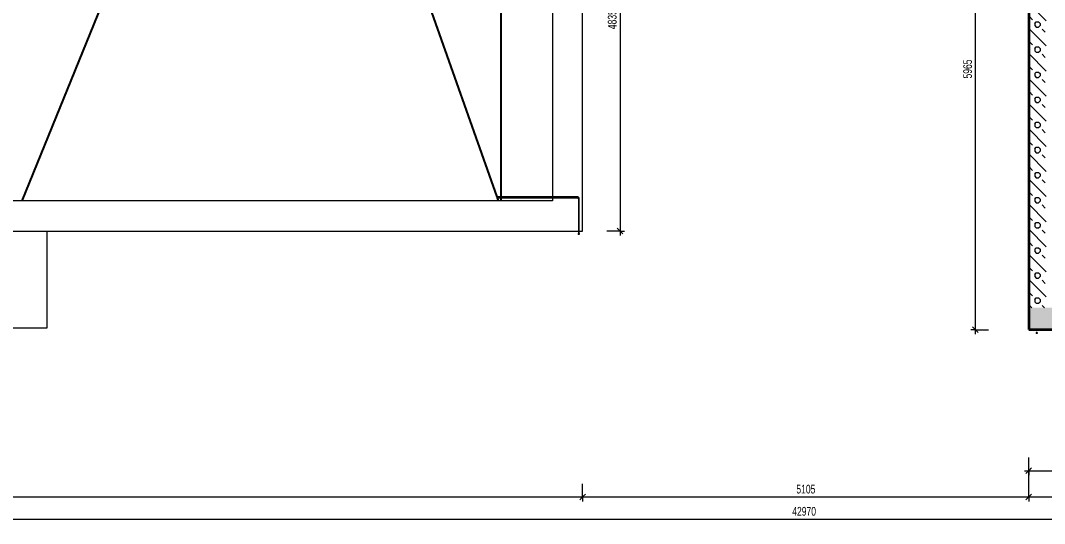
# Model space of a CAD drawing. Header units: millimetres. Extents: x -2861 to 222032, y -45352 to 20466.
# Drawn here: x 11066 to 22782, y -31282 to -25524 of the extents above; entities that cross this region are included whole.
import ezdxf

# ---------------------------------------------------------------- set-up
doc = ezdxf.new("R2010")
doc.units = ezdxf.units.MM
for name, color, linetype, lineweight in [('A-ANNO-DIMS', 211, 'Continuous', 9), ('A-ANNO-DIMS-50', 211, 'Continuous', 9), ('A-FLOR', 192, 'Continuous', 13), ('A-ROOF', 132, 'Continuous', 13), ('A-WALL', 113, 'Continuous', 13), ('A-WALL-PATT', 111, 'Continuous', 35), ('E-POWR-CNDT', 130, 'Continuous', 13), ('E-POWR-CNTR', 130, 'Continuous', 13), ('E-POWR-DROP', 130, 'Continuous', 13), ('E-POWR-RISE', 130, 'Continuous', 13)]:
    doc.layers.add(name, color=color, linetype=linetype, lineweight=lineweight)
doc.styles.add('Arial_2', font='arial.ttf', dxfattribs={"width": 0.7, "height": 100})
doc.dimstyles.new('Vnitřní_-_průhledné', dxfattribs={"dimscale": 304.8, "dimtxt": 102.02594, "dimasz": 0.213255, "dimexe": 0.164042, "dimexo": 0.0625, "dimgap": 0.032808, "dimtad": 1, "dimdec": 0, "dimrnd": 5, "dimzin": 0, "dimdsep": 46, "dimtxsty": 'Arial_2', "dimblk1": 'OBLIQUE', "dimblk2": 'OBLIQUE', "dimsah": 1, "dimcen": 0.09, "dimdle": 0.164042, "dimazin": 0, "dimtfac": 1, "dimtdec": 4, "dimtix": 1, "dimtmove": 0, "dimatfit": 3, "dimfxl": 0.492126, "dimfxlon": 1, "dimtvp": 1, "dimtolj": 1, "dimtzin": 0, "dimarcsym": 2})

# ---------------------------------------------------------------- blocks, each defined once
blk = doc.blocks.new('DIMBLOCK30-2NP_DEMOLICE A')
at = {"layer": 'A-ANNO-DIMS-50'}
for p, q in [((22602, -30678), (22602, -30528)), ((23414, -30678), (23414, -30528)), ((22552, -30678), (23414, -30678)), ((22602, -30678), (22602, -30728)), ((23414, -30678), (23414, -30728))]:
    blk.add_line(p, q, dxfattribs=at)
at = {"layer": 'A-ANNO-DIMS-50', "lineweight": 18}
for p, q in [((22602, -30678), (22570, -30710)), ((22602, -30678), (22635, -30645)), ((23414, -30678), (23381, -30710)), ((23414, -30678), (23446, -30645))]:
    blk.add_line(p, q, dxfattribs=at)
at = {"layer": 'A-ANNO-DIMS-50', "color": 0, "insert": (22928, -30538), "char_height": 100, "width": 192.12, "attachment_point": 1, "line_spacing_factor": 0.941778, "style": 'Arial_2'}
blk.add_mtext('810', dxfattribs=at)
blk = doc.blocks.new('_Oblique')
at = {"color": 0, "linetype": 'ByBlock', "lineweight": -2}
blk.add_line((-0.5, -0.5), (0.5, 0.5), dxfattribs=at)
blk = doc.blocks.new('DIMBLOCK53-2NP_DEMOLICE A')
at = {"layer": 'A-ANNO-DIMS-50', "lineweight": 18}
for p, q in [((21991, -23099), (21959, -23067)), ((21991, -23099), (22024, -23132)), ((21991, -29063), (21959, -29030)), ((21991, -29063), (22024, -29095))]:
    blk.add_line(p, q, dxfattribs=at)
at = {"layer": 'A-ANNO-DIMS-50'}
for p, q in [((21991, -29113), (21991, -23049)), ((21991, -23099), (21841, -23099)), ((21991, -23099), (22041, -23099)), ((21991, -29063), (21941, -29063)), ((21991, -29063), (22141, -29063))]:
    blk.add_line(p, q, dxfattribs=at)
at = {"layer": 'A-ANNO-DIMS-50', "color": 0, "insert": (21852, -26188), "char_height": 100, "width": 256.16, "attachment_point": 1, "rotation": 90, "line_spacing_factor": 0.941778, "style": 'Arial_2'}
blk.add_mtext('5965', dxfattribs=at)
blk = doc.blocks.new('DIMBLOCK67-2NP_DEMOLICE A')
at = {"layer": 'A-ANNO-DIMS-50', "lineweight": 18}
for p, q in [((17926, -23099), (17893, -23067)), ((17926, -23099), (17958, -23132)), ((17926, -27934), (17893, -27901)), ((17926, -27934), (17958, -27966))]:
    blk.add_line(p, q, dxfattribs=at)
at = {"layer": 'A-ANNO-DIMS-50'}
for p, q in [((17926, -23049), (17926, -27984)), ((17926, -23099), (17876, -23099)), ((17926, -23099), (18076, -23099)), ((17926, -27934), (17776, -27934)), ((17926, -27934), (17976, -27934))]:
    blk.add_line(p, q, dxfattribs=at)
at = {"layer": 'A-ANNO-DIMS-50', "color": 0, "insert": (17786, -25623), "char_height": 100, "width": 256.16, "attachment_point": 1, "rotation": 90, "line_spacing_factor": 0.941778, "style": 'Arial_2'}
blk.add_mtext('4835', dxfattribs=at)
blk = doc.blocks.new('DIMBLOCK78-2NP_DEMOLICE A')
at = {"layer": 'A-ANNO-DIMS-50'}
for p, q in [((-1455, -30978), (-1455, -30828)), ((17496, -30978), (17496, -30828)), ((-1505, -30978), (17496, -30978)), ((-1455, -30978), (-1455, -31028)), ((17496, -30978), (17496, -31028))]:
    blk.add_line(p, q, dxfattribs=at)
at = {"layer": 'A-ANNO-DIMS-50', "lineweight": 18}
for p, q in [((-1455, -30978), (-1488, -31010)), ((-1455, -30978), (-1423, -30945)), ((17496, -30978), (17464, -31010)), ((17496, -30978), (17529, -30945))]:
    blk.add_line(p, q, dxfattribs=at)
at = {"layer": 'A-ANNO-DIMS-50', "color": 0, "insert": (7887, -30838), "char_height": 100, "width": 320.2, "attachment_point": 1, "line_spacing_factor": 0.941778, "style": 'Arial_2'}
blk.add_mtext('18950', dxfattribs=at)
blk = doc.blocks.new('DIMBLOCK79-2NP_DEMOLICE A')
at = {"layer": 'A-ANNO-DIMS-50'}
for p, q in [((22602, -30978), (22602, -30635)), ((17496, -30978), (17496, -30828)), ((17496, -30978), (22602, -30978)), ((17496, -30978), (17496, -31028)), ((22602, -30978), (22602, -31028))]:
    blk.add_line(p, q, dxfattribs=at)
at = {"layer": 'A-ANNO-DIMS-50', "lineweight": 18}
for p, q in [((17496, -30978), (17464, -31010)), ((17496, -30978), (17529, -30945)), ((22602, -30978), (22570, -31010)), ((22602, -30978), (22635, -30945))]:
    blk.add_line(p, q, dxfattribs=at)
at = {"layer": 'A-ANNO-DIMS-50', "color": 0, "insert": (19943, -30838), "char_height": 100, "width": 256.16, "attachment_point": 1, "line_spacing_factor": 0.941778, "style": 'Arial_2'}
blk.add_mtext('5105', dxfattribs=at)
blk = doc.blocks.new('DIMBLOCK80-2NP_DEMOLICE A')
at = {"layer": 'A-ANNO-DIMS-50'}
for p, q in [((22602, -30978), (22602, -30635)), ((28704, -30978), (28704, -30717)), ((22602, -30978), (28704, -30978)), ((22602, -30978), (22602, -31028)), ((28704, -30978), (28704, -31028))]:
    blk.add_line(p, q, dxfattribs=at)
at = {"layer": 'A-ANNO-DIMS-50', "lineweight": 18}
for p, q in [((22602, -30978), (22570, -31010)), ((22602, -30978), (22635, -30945)), ((28704, -30978), (28671, -31010)), ((28704, -30978), (28736, -30945))]:
    blk.add_line(p, q, dxfattribs=at)
at = {"layer": 'A-ANNO-DIMS-50', "color": 0, "insert": (25546, -30838), "char_height": 100, "width": 256.16, "attachment_point": 1, "line_spacing_factor": 0.941778, "style": 'Arial_2'}
blk.add_mtext('6100', dxfattribs=at)
blk = doc.blocks.new('DIMBLOCK85-2NP_DEMOLICE A')
at = {"layer": 'A-ANNO-DIMS-50'}
for p, q in [((41514, -31232), (41514, -30522)), ((-1455, -31232), (-1455, -30807)), ((-1505, -31232), (41564, -31232)), ((-1455, -31232), (-1455, -31282)), ((41514, -31232), (41514, -31282))]:
    blk.add_line(p, q, dxfattribs=at)
at = {"layer": 'A-ANNO-DIMS-50', "lineweight": 18}
for p, q in [((-1455, -31232), (-1488, -31264)), ((-1455, -31232), (-1423, -31199)), ((41514, -31232), (41481, -31264)), ((41514, -31232), (41546, -31199))]:
    blk.add_line(p, q, dxfattribs=at)
at = {"layer": 'A-ANNO-DIMS-50', "color": 0, "insert": (19896, -31092), "char_height": 100, "width": 320.2, "attachment_point": 1, "line_spacing_factor": 0.941778, "style": 'Arial_2'}
blk.add_mtext('42970', dxfattribs=at)

msp = doc.modelspace()

# ---------------------------------------------------------------- hatches: boundary and pattern name
at = {"layer": 'A-WALL-PATT', "lineweight": 13}
h = msp.add_hatch(dxfattribs=at)
h.set_pattern_fill('FP_5', color=256, angle=45, style=0, pattern_type=2)
h.set_pattern_definition([(315, (22602.49, -25902.78), (143.684, 143.684), []), (270, (22669.79, -26131.73), (143.684, -143.684), [25.4, -261.968]), (315, (22669.79, -26157.13), (143.684, 143.684), [25.4, -177.8]), (360, (22687.75, -26175.09), (143.684, 143.684), [25.4, -261.968]), (45, (22713.15, -26175.09), (-143.684, 143.684), [25.4, -177.8]), (270, (22731.11, -26131.73), (143.684, -143.684), [25.4, -261.968]), (315, (22713.15, -26113.77), (143.684, 143.684), [25.4, -177.8]), (360, (22687.75, -26113.77), (143.684, 143.684), [25.4, -261.968]), (45, (22669.79, -26131.73), (-143.684, 143.684), [25.4, -177.8]), (315, (22754.33, -26198.3), (143.684, 143.684), [50.8, -152.4])])
h.paths.add_polyline_path([(22802.5, -28812.5), (22802.5, -22799.1), (22762.5, -22799.1), (22762.5, -22849.4), (22602.5, -22849.4), (22602.5, -28812.5)])
h = msp.add_hatch(dxfattribs=at)
h.set_pattern_fill('FP_2', color=256, angle=45, style=0, pattern_type=2)
h.set_pattern_definition([(45, (32129.88, -29062.5), (-143.684, 143.684), []), (360, (32358.83, -28995.2), (143.684, 143.684), [25.4, -261.968]), (45, (32384.23, -28995.2), (-143.684, 143.684), [25.4, -177.8]), (90, (32402.19, -28977.24), (-143.684, 143.684), [25.4, -261.968]), (135, (32402.19, -28951.84), (-143.684, -143.684), [25.4, -177.8]), (360, (32358.83, -28933.88), (143.684, 143.684), [25.4, -261.968]), (45, (32340.87, -28951.84), (-143.684, 143.684), [25.4, -177.8]), (90, (32340.87, -28977.24), (-143.684, 143.684), [25.4, -261.968]), (135, (32358.83, -28995.2), (-143.684, -143.684), [25.4, -177.8]), (45, (32425.4, -28910.66), (-143.684, 143.684), [50.8, -152.4])])
h.paths.add_polyline_path([(32328.2, -29062.5), (32328.2, -28812.5), (31728.2, -28812.5), (31728.2, -29062.5), (31931.8, -29062.5)])
h.paths.add_polyline_path([(34932.1, -29062.5), (35193.3, -29062.5), (35193.3, -28812.5), (34728.2, -28812.5), (34728.2, -29062.5)])
h.paths.add_polyline_path([(28793.6, -29062.5), (29328.2, -29062.5), (29328.2, -28812.5), (28793.6, -28812.5), (28793.6, -28836.5)])
h.paths.add_polyline_path([(25813.6, -29062.5), (26393.6, -29062.5), (26393.6, -28812.5), (25813.6, -28812.5)])
h.paths.add_polyline_path([(23202.5, -29062.5), (23413.6, -29062.5), (23413.6, -28812.5), (22602.5, -28812.5), (22602.5, -29062.5), (22802.5, -29062.5)])
at = {"layer": 'E-POWR-DROP'}
msp.add_hatch(color=41, dxfattribs=at).paths.add_polyline_path([(17454.5, -27972.8), (17455.7, -27972.7), (17458.8, -27970.3), (17459.3, -27966.5), (17457, -27963.5), (17453.2, -27963), (17450.9, -27964.3), (17449.5, -27967.8), (17450.9, -27971.4), (17453.2, -27972.7)])

# ---------------------------------------------------------------- linework, layer by layer
at = {"layer": 'A-FLOR'}
for p, q in [((11369.6, -29041.8), (11369.6, -27933.8)), ((-1285.4, -29041.8), (11369.6, -29041.8))]:
    msp.add_line(p, q, dxfattribs=at)
at = {"layer": 'A-ROOF', "lineweight": 25}
for p, q in [((14001.3, -20413.9), (11081.6, -27588.8)), ((16518.4, -27542.8), (14001.3, -20413.9)), ((16562.5, -24219.4), (16562.5, -27542.8)), ((16534.7, -27588.8), (16522, -27552.8)), ((16562.5, -27552.8), (16562.5, -27588.8))]:
    msp.add_line(p, q, dxfattribs=at)
at = {"layer": 'A-ROOF', "color": 41}
for p, q in [((17151.5, -23099.4), (17151.5, -27542.9)), ((17496.5, -27933.8), (17496.5, -25169.4)), ((17151.5, -27588.8), (-1110.4, -27588.8)), ((17151.5, -27552.8), (17151.5, -27588.8)), ((-1455.4, -27933.8), (17449.6, -27933.8)), ((17459.3, -27933.8), (17496.5, -27933.8))]:
    msp.add_line(p, q, dxfattribs=at)
at = {"layer": 'A-WALL', "lineweight": 35}
for p, q in [((22602.5, -23099.4), (22602.5, -29062.5)), ((22602.5, -29062.5), (23413.6, -29062.5))]:
    msp.add_line(p, q, dxfattribs=at)
at = {"layer": 'E-POWR-CNDT', "color": 41}
for p, q in [((17401.9, -27542.8), (16514.5, -27542.8)), ((16514.5, -27542.8), (16514.5, -27552.8)), ((16514.5, -27552.8), (17401.9, -27552.8)), ((17434.5, -27542.8), (17401.9, -27542.8)), ((17401.9, -27552.8), (17434.5, -27552.8)), ((17449.5, -27567.8), (17449.5, -27600.3)), ((17449.5, -27600.3), (17449.5, -27915.3)), ((17459.5, -27600.3), (17459.5, -27567.8)), ((17459.5, -27915.3), (17459.5, -27600.3)), ((17449.5, -27915.3), (17449.5, -27947.8)), ((17459.5, -27947.8), (17459.5, -27915.3))]:
    msp.add_line(p, q, dxfattribs=at)
at = {"layer": 'E-POWR-CNDT', "color": 41, "flags": 128}
for points in [[(17459.5, -27567.8), (17459.4, -27566.8), (17459.4, -27565.8), (17459.3, -27564.8), (17459.1, -27563.8), (17459, -27562.9), (17458.7, -27561.9), (17458.5, -27560.9), (17458.2, -27560), (17457.8, -27559), (17457.5, -27558.1), (17457.1, -27557.2), (17456.6, -27556.3), (17456.1, -27555.4), (17455.6, -27554.6), (17455.1, -27553.7), (17454.5, -27552.9), (17453.9, -27552.1), (17453.2, -27551.3), (17452.6, -27550.6), (17451.9, -27549.9), (17451.1, -27549.2), (17450.4, -27548.6), (17449.6, -27547.9), (17448.8, -27547.4), (17448, -27546.8), (17447.1, -27546.3), (17446.2, -27545.8), (17445.3, -27545.3), (17444.4, -27544.9), (17443.5, -27544.5), (17442.6, -27544.2), (17441.6, -27543.9), (17440.7, -27543.6), (17439.7, -27543.4), (17438.7, -27543.2), (17437.7, -27543), (17436.7, -27542.9), (17435.7, -27542.9), (17434.7, -27542.8), (17434.5, -27542.8)], [(17434.5, -27552.8), (17435.1, -27552.8), (17435.7, -27552.9), (17436.2, -27552.9), (17436.8, -27553), (17437.4, -27553.1), (17438, -27553.3), (17438.6, -27553.4), (17439.2, -27553.6), (17439.7, -27553.8), (17440.3, -27554), (17440.8, -27554.3), (17441.4, -27554.5), (17441.9, -27554.8), (17442.4, -27555.1), (17442.9, -27555.5), (17443.4, -27555.8), (17443.9, -27556.2), (17444.3, -27556.6), (17444.8, -27557), (17445.2, -27557.4), (17445.6, -27557.8), (17446, -27558.3), (17446.4, -27558.7), (17446.7, -27559.2), (17447.1, -27559.7), (17447.4, -27560.2), (17447.7, -27560.8), (17448, -27561.3), (17448.2, -27561.8), (17448.4, -27562.4), (17448.6, -27563), (17448.8, -27563.5), (17449, -27564.1), (17449.1, -27564.7), (17449.2, -27565.3), (17449.3, -27565.9), (17449.4, -27566.5), (17449.4, -27567.1), (17449.5, -27567.7), (17449.5, -27567.8)], [(17449.5, -27947.8), (17449.5, -27948.6), (17449.5, -27949.4), (17449.5, -27950.2), (17449.5, -27951), (17449.5, -27951.8), (17449.5, -27952.6), (17449.5, -27953.4), (17449.5, -27954.1), (17449.5, -27954.9), (17449.5, -27955.6), (17449.5, -27956.3), (17449.5, -27957.1), (17449.5, -27957.8), (17449.5, -27958.5), (17449.5, -27959.1), (17449.5, -27959.8), (17449.5, -27960.4), (17449.5, -27961), (17449.5, -27961.6), (17449.5, -27962.2), (17449.5, -27962.7), (17449.5, -27963.2), (17449.5, -27963.7), (17449.5, -27964.2), (17449.5, -27964.7), (17449.5, -27965.1), (17449.5, -27965.5), (17449.5, -27965.8), (17449.5, -27966.2), (17449.5, -27966.5), (17449.5, -27966.7), (17449.5, -27967), (17449.5, -27967.2), (17449.5, -27967.4), (17449.5, -27967.5)], [(17459.5, -27966.5), (17459.5, -27966.3), (17459.5, -27965.9), (17459.5, -27965.6), (17459.5, -27965.2), (17459.5, -27964.8), (17459.5, -27964.3), (17459.5, -27963.9), (17459.5, -27963.4), (17459.5, -27962.9), (17459.5, -27962.3), (17459.5, -27961.8), (17459.5, -27961.2), (17459.5, -27960.6), (17459.5, -27959.9), (17459.5, -27959.3), (17459.5, -27958.6), (17459.5, -27958), (17459.5, -27957.3), (17459.5, -27956.5), (17459.5, -27955.8), (17459.5, -27955.1), (17459.5, -27954.3), (17459.5, -27953.6), (17459.5, -27952.8), (17459.5, -27952), (17459.5, -27951.2), (17459.5, -27950.4), (17459.5, -27949.6), (17459.5, -27948.8), (17459.5, -27948), (17459.5, -27947.8)]]:
    msp.add_lwpolyline(points, dxfattribs=at)
at = {"layer": 'E-POWR-CNTR', "color": 41}
for p, q in [((17444.5, -27967.8), (17449.5, -27967.8)), ((17454.5, -27977.8), (17454.5, -27972.8)), ((17459.5, -27967.8), (17464.5, -27967.8)), ((22684.5, -29098.8), (22704.5, -29098.8)), ((22694.5, -29108.8), (22694.5, -29088.8))]:
    msp.add_line(p, q, dxfattribs=at)
at = {"layer": 'E-POWR-RISE', "color": 41}
for start, end in [(0, 180), (180, 0)]:
    msp.add_arc((22694.5, -29098.8), 5, start, end, dxfattribs=at)

# ---------------------------------------------------------------- dimensions: what is measured, and where the dimension line sits
at = {"layer": 'A-ANNO-DIMS'}
for base, p1, p2, override, picture, middle in [((17925.8, -27933.8), (18075.8, -23099.4), (17775.8, -27933.8), {"dimpost": '<>', "dimfxl": 4843.735184}, 'DIMBLOCK67-2NP_DEMOLICE A', (17864.7, -25516.6)), ((21991.5, -23099.4), (22141.5, -29062.5), (21841.5, -23099.4), {"dimpost": '<>', "dimfxl": 5970.673041}, 'DIMBLOCK53-2NP_DEMOLICE A', (21930.4, -26080.9))]:
    dim = msp.add_linear_dim(base=base, p1=p1, p2=p2, angle=90, dimstyle='Vnitřní_-_průhledné', override=override, dxfattribs=at)
    dim.commit()
    dim.dimension.update_dxf_attribs({"geometry": picture, "text_midpoint": middle})
for base, p1, p2, override, picture, middle in [((41513.6, -31231.9), (-1455.4, -30806.8), (41513.6, -30522), {"dimpost": '<>', "dimfxl": 42969.943509}, 'DIMBLOCK85-2NP_DEMOLICE A', (20029.1, -31170.8)), ((23413.6, -30677.6), (22602.5, -30527.6), (23413.6, -30527.6), {"dimpost": '<>', "dimfxl": 811.134883}, 'DIMBLOCK30-2NP_DEMOLICE A', (23008.1, -30616.6)), ((22602.5, -30977.7), (17496.5, -30827.7), (22602.5, -30635.4), {"dimpost": '<>', "dimfxl": 5109.650962}, 'DIMBLOCK79-2NP_DEMOLICE A', (20049.5, -30916.6)), ((28703.6, -30977.7), (22602.5, -30635.4), (28703.6, -30717.4), {"dimpost": '<>', "dimfxl": 6101.653136}, 'DIMBLOCK80-2NP_DEMOLICE A', (25653, -30916.6)), ((17496.5, -30977.7), (-1455.4, -30827.7), (17496.5, -30827.7), {"dimpost": '<>', "dimfxl": 18951.862216}, 'DIMBLOCK78-2NP_DEMOLICE A', (8020.5, -30916.6))]:
    dim = msp.add_linear_dim(base=base, p1=p1, p2=p2, dimstyle='Vnitřní_-_průhledné', override=override, dxfattribs=at)
    dim.commit()
    dim.dimension.update_dxf_attribs({"geometry": picture, "text_midpoint": middle})

doc.saveas('drawing.dxf')
